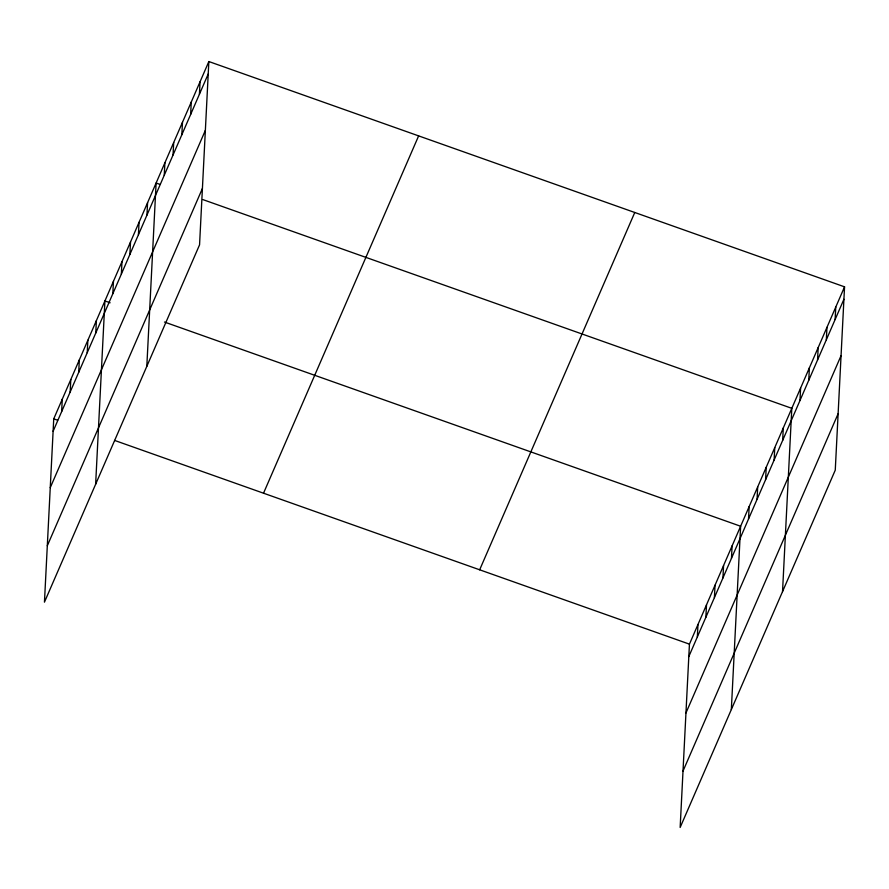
<?xml version="1.0" encoding="UTF-8"?>
<svg xmlns="http://www.w3.org/2000/svg" width="889" height="889" viewBox="0 0 889 889"><rect width="100%" height="100%" fill="white"/><g stroke="black" fill="none" stroke-linecap="round" stroke-linejoin="round"><path stroke-width="1.33" d="M208.848 61.541L53.74 418.852L44.45 602.164L199.558 244.853L208.848 61.541L844.55 286.836L835.26 470.148L680.152 827.459L689.442 644.147L844.55 286.836M61.641 411.629L62.263 399.205M70.164 391.982L70.798 379.547M78.699 372.324L79.332 359.901M87.233 352.677L87.855 340.243M95.756 333.019L96.39 320.596M95.634 484.249L104.924 300.938L110.103 302.782M112.825 293.714L113.448 281.291M121.36 274.068L121.982 261.633M129.883 254.41L130.516 241.986M138.417 234.763L139.051 222.328M146.952 215.116L147.574 202.681M146.818 366.335L156.108 183.023L159.998 184.401M164.265 175.211L164.898 162.776M173.055 154.964L173.688 142.529M181.845 134.717L182.478 122.282M190.635 114.47L191.268 102.035M199.425 94.223L200.058 81.788M697.343 636.935L697.976 624.5M705.877 617.277L706.499 604.842M714.4 597.63L715.034 585.195M722.935 577.972L723.568 565.548M731.469 558.325L732.091 545.89M731.336 709.544L740.626 526.244L164.487 322.051M748.527 519.02L749.16 506.586M757.061 499.362L757.684 486.939M765.585 479.716L766.218 467.281M774.119 460.058L774.752 447.634M782.653 440.411L783.287 427.976M782.531 591.63L791.81 408.329L202.725 199.547M799.978 400.506L800.6 388.082M808.757 380.259L809.39 367.835M817.547 360.012L818.18 347.588M826.337 339.765L826.97 327.33M835.127 319.518L835.76 307.083M53.107 431.287L208.215 73.976M50.251 487.672L205.359 130.361M47.306 545.768L202.414 188.457M263.522 493.206L418.63 135.895M479.66 569.805L634.768 212.493M688.808 656.582L843.917 299.271M685.952 712.967L841.061 355.656M683.008 771.074L838.116 413.752M53.74 418.852L57.618 420.23M114.603 440.422L689.442 644.147"/></g></svg>
